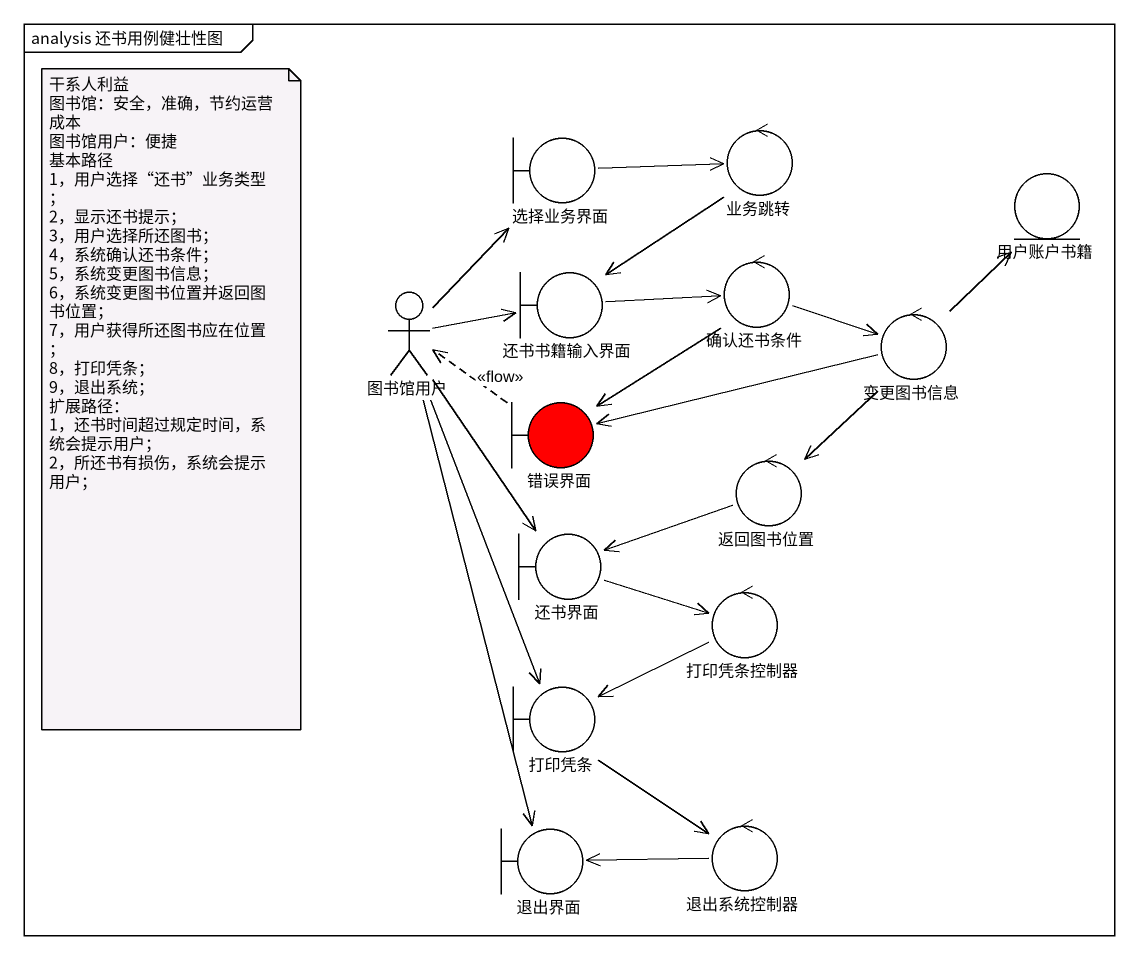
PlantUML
@startuml
mainframe analysis 还书用例健壮性图
boundary 选择业务界面
control 业务跳转
entity 用户账户书籍
boundary 还书书籍输入界面
control 确认还书条件
actor 图书馆用户
control 变更图书信息
boundary 错误界面 #FF0000
control 返回图书位置
boundary 还书界面
control 打印凭条控制器
boundary 打印凭条
boundary 退出界面
control 退出系统控制器
选择业务界面 -right-> 业务跳转
业务跳转 --> 还书书籍输入界面
还书书籍输入界面 -right-> 确认还书条件
确认还书条件 -right-> 变更图书信息
确认还书条件 --> 错误界面
图书馆用户 -up-> 选择业务界面
图书馆用户 -right-> 还书书籍输入界面
图书馆用户 --> 还书界面
图书馆用户 --> 打印凭条
图书馆用户 --> 退出界面
变更图书信息 -up-> 用户账户书籍
变更图书信息 -left-> 错误界面
变更图书信息 --> 返回图书位置
错误界面 .left.> 图书馆用户 : <<flow>>
返回图书位置 -left-> 还书界面
还书界面 -right-> 打印凭条控制器
打印凭条控制器 -left-> 打印凭条
打印凭条 --> 退出系统控制器
退出界面 <-right- 退出系统控制器
note as N1
  干系人利益
  图书馆：安全，准确，节约运营成本
  图书馆用户：便捷
  基本路径
  1，用户选择“还书”业务类型；
  2，显示还书提示；
  3，用户选择所还图书；
  4，系统确认还书条件；
  5，系统变更图书信息；
  6，系统变更图书位置并返回图书位置；
  7，用户获得所还图书应在位置；
  8，打印凭条；
  9，退出系统；
  扩展路径：
  1，还书时间超过规定时间，系统会提示用户；
  2，所还书有损伤，系统会提示用户；
end note
@enduml
